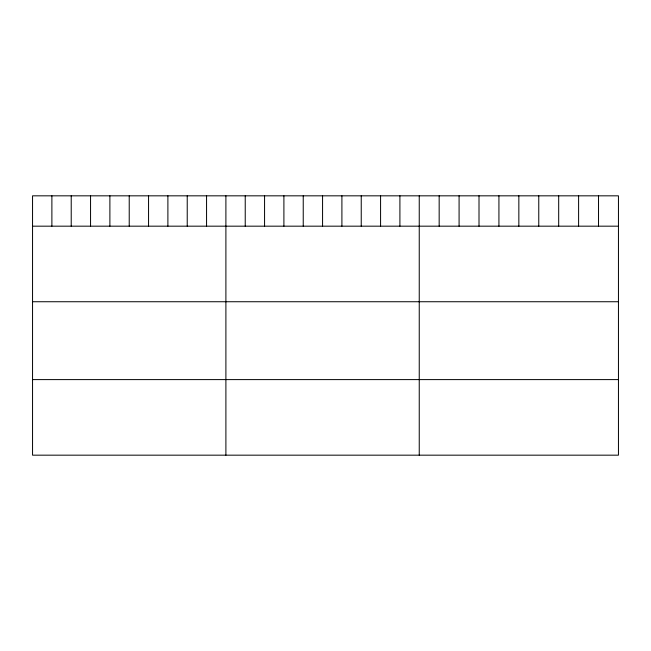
<?xml version="1.0" encoding="UTF-8"?>
<svg xmlns="http://www.w3.org/2000/svg" width="651" height="651" viewBox="0 0 651 651"><rect width="100%" height="100%" fill="white"/><g stroke="black" fill="none" stroke-linecap="round" stroke-linejoin="round"><path stroke-width="0.98" d="M618.45 226.174L618.45 455.171L32.55 455.171L32.55 195.829L618.45 195.829L618.45 226.174L32.55 226.174M32.55 301.738L618.45 301.738M32.55 379.598L618.45 379.598M598.529 195.829L598.529 226.174M578.609 195.829L578.609 226.174M558.688 195.829L558.688 226.174M538.768 195.829L538.768 226.174M518.847 195.829L518.847 226.174M498.926 195.829L498.926 226.174M479.006 195.829L479.006 226.174M459.085 195.829L459.085 226.174M439.165 195.829L439.165 226.174M419.244 195.829L419.244 455.171M399.909 195.829L399.909 226.174M380.575 195.829L380.575 226.174M361.24 195.829L361.24 226.174M341.905 195.829L341.905 226.174M322.57 195.829L322.57 226.174M303.236 195.829L303.236 226.174M283.901 195.829L283.901 226.174M264.566 195.829L264.566 226.174M245.232 195.829L245.232 226.174M225.897 195.829L225.897 455.171M206.562 195.829L206.562 226.174M187.228 195.829L187.228 226.174M167.893 195.829L167.893 226.174M148.558 195.829L148.558 226.174M129.224 195.829L129.224 226.174M109.889 195.829L109.889 226.174M90.554 195.829L90.554 226.174M71.219 195.829L71.219 226.174M51.885 195.829L51.885 226.174"/></g></svg>
